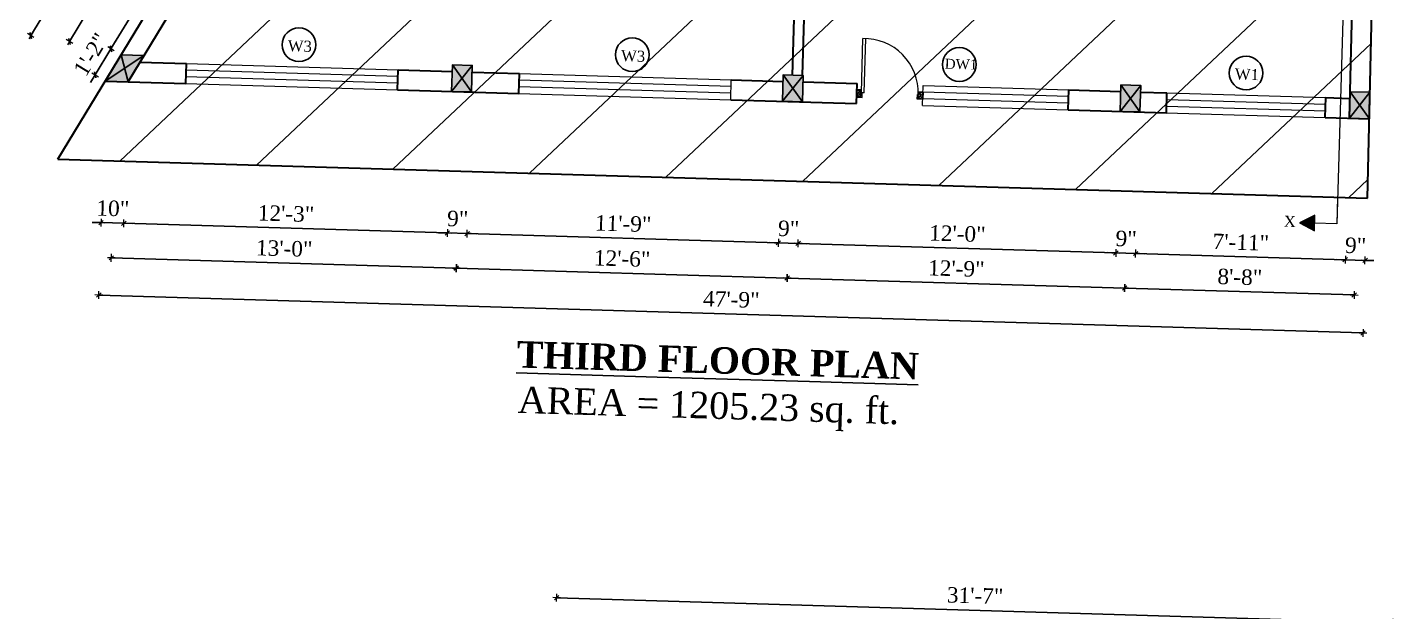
# Model space of a CAD drawing. Header units: inches. Extents: x 4069 to 291496, y -47643 to 12535.
# Drawn here: x 139209 to 139829, y -21613 to -21348 of the extents above; entities that cross this region are included whole.
import ezdxf

# ---------------------------------------------------------------- set-up
doc = ezdxf.new("R2010")
doc.units = ezdxf.units.IN
doc.header["$LTSCALE"] = 5
doc.header["$MEASUREMENT"] = 0
for name, color, linetype, lineweight in [('A-WALL', 7, 'Continuous', 9), ('Dimension', 7, 'Continuous', 18), ('DOOR', 62, 'Continuous', 0), ('Dw', 2, 'Continuous', 18)]:
    doc.layers.add(name, color=color, linetype=linetype, lineweight=lineweight)
doc.layers.add('dim line', color=7, linetype='Continuous', lineweight=15, true_color=0xfab2b2)
doc.layers.add('TEXT', color=6, linetype='Continuous')
doc.layers.add('WALL', color=7, linetype='Continuous')
doc.styles.add('ordinary', font='times.ttf')
doc.dimstyles.new('Copy of 96', dxfattribs={"dimtxt": 7, "dimasz": 4, "dimexe": 0.5, "dimexo": 0.5, "dimgap": 3, "dimtad": 1, "dimdec": 1, "dimzin": 11, "dimdsep": 46, "dimlunit": 4, "dimtxsty": 'ordinary', "dimblk": 'OBLIQUE', "dimcen": 0.09, "dimse1": 1, "dimse2": 1, "dimclrt": 6, "dimazin": 0, "dimtfac": 1, "dimtdec": 1, "dimtix": 1, "dimtmove": 2, "dimatfit": 3, "dimldrblk": 'leader', "dimfxl": 0.5, "dimfxlon": 1, "dimtolj": 1, "dimtzin": 0, "dimarcsym": 0})

# ---------------------------------------------------------------- blocks, each defined once
blk = doc.blocks.new('oblique')
at = {"color": 0, "lineweight": -2}
blk.add_line((0.25, 0.25), (-0.25, -0.25), dxfattribs=at)
at = {"layer": 'dim line', "lineweight": 9}
for p, q in [((-0.4375, 0), (0.4375, 0)), ((0, 0.4375), (0, -0.4375))]:
    blk.add_line(p, q, dxfattribs=at)
blk = doc.blocks.new('*D4087')
at = {"layer": 'A-WALL', "color": 0, "lineweight": -2, "ltscale": 50, "transparency": 16777216}
blk.add_line((139448.71, -21606.26), (139827.54, -21617.57), dxfattribs=at)
at = {"layer": 'Defpoints', "color": 0, "ltscale": 50, "transparency": 16777216}
for p in [(139827.54, -21617.57), (139446.11, -21693.29), (139824.95, -21704.6)]:
    blk.add_point(p, dxfattribs=at)
at = {"layer": 'A-WALL', "color": 0, "lineweight": -2, "ltscale": 50, "transparency": 16777216, "xscale": 4, "yscale": 4, "zscale": 4}
for p, rotation in [((139448.71, -21606.26), 178.2899854281156), ((139827.54, -21617.57), 358.2899854281156)]:
    blk.add_blockref('oblique', p, dxfattribs=dict(at, rotation=rotation))
at = {"layer": 'A-WALL', "color": 6, "ltscale": 50, "transparency": 16777216, "insert": (139638.32, -21605.35), "char_height": 7, "attachment_point": 5, "rotation": 358.28999, "style": 'ordinary'}
blk.add_mtext('\\A1;31\'-7"', dxfattribs=at)
blk = doc.blocks.new('_OBLIQUE')
at = {"color": 0, "linetype": 'ByBlock'}
blk.add_line((-0.5, -0.5), (0.5, 0.5), dxfattribs=at)
blk = doc.blocks.new('leader')
at = {"layer": 'Dimension'}
for p, q in [((0, -4.33), (0, 4.33)), ((-4.42, 0), (4.42, 0))]:
    blk.add_line(p, q, dxfattribs=at)
blk = doc.blocks.new('C1a')
at = {"color": 1, "ltscale": 5}
for p, q in [((18657.75, 4625.76), (18648.75, 4625.76)), ((18648.75, 4625.76), (18648.82, 4613.76)), ((18657.82, 4613.76), (18657.75, 4625.76)), ((18648.82, 4613.76), (18657.82, 4613.76))]:
    blk.add_line(p, q, dxfattribs=at)
blk = doc.blocks.new('c2a')
at = {"color": 1, "ltscale": 5}
for p, q in [((18091.63, 4625.76), (18084.82, 4613.76)), ((18101.98, 4625.76), (18091.63, 4625.76)), ((18095.17, 4613.76), (18101.98, 4625.76)), ((18084.82, 4613.76), (18095.17, 4613.76))]:
    blk.add_line(p, q, dxfattribs=at)
blk = doc.blocks.new('A$C27B36B59')
at = {"layer": 'DOOR'}
for p, q in [((0, 4), (0, 0)), ((2.5, 4), (0, 4)), ((0, 0), (3, 0)), ((2.5, 2.5), (2.5, 4)), ((3, 2.5), (2.5, 2.5)), ((3, 0), (3, 2.5))]:
    blk.add_line(p, q, dxfattribs=at)
for centre, radius, start, end in [((-1.4, -0.54), 4.75, 22.14107, 72.83803), ((1.34, 2.09), 1.64, 45.13802, 144.89476), ((2.21, 0.3), 2.49, 83.31492, 152.65798), ((0.13, 0.37), 2.05, 349.48753, 93.68048), ((1.96, -0.47), 2.01, 58.74475, 166.49498), ((-0.06, 0.32), 1.13, 343.54197, 86.94698), ((2.08, -0.4), 1.17, 38.28162, 160.15192)]:
    blk.add_arc(centre, radius, start, end, dxfattribs=at)
blk = doc.blocks.new('D2')
at = {"layer": 'DOOR'}
for p, q in [((74473.95, 24047.59), (74473.95, 24018.09)), ((74473.95, 24047.59), (74475.45, 24047.59)), ((74475.45, 24047.59), (74475.45, 24018.13))]:
    blk.add_line(p, q, dxfattribs=at)
blk.add_arc((74473.95, 24047.59), 29.5, 180, 272.9146, dxfattribs=at)
at = {"layer": 'DOOR', "xscale": -1, "rotation": 180}
blk.add_blockref('A$C27B36B59', (74441.95, 24050.09), dxfattribs=at)
at = {"layer": 'DOOR', "rotation": 180}
blk.add_blockref('A$C27B36B59', (74477.95, 24050.09), dxfattribs=at)
blk = doc.blocks.new('x-x')
at = {"ltscale": 5}
for points in [[(11364.03, -701.52), (11364.03, -694.51), (11357.15, -698.09)], [(11364.03, -1135.52), (11364.03, -1128.51), (11357.15, -1132.09)]]:
    blk.add_hatch(color=256, dxfattribs=at).paths.add_polyline_path(points)
for p, q in [((11364.03, -694.51), (11357.15, -698.09)), ((11364.03, -701.52), (11364.03, -694.51)), ((11357.15, -698.09), (11364.03, -701.52)), ((11374.13, -698.09), (11364.03, -698.09)), ((11374.13, -698.09), (11374.13, -1132.09)), ((11364.03, -1128.51), (11357.15, -1132.09)), ((11364.03, -1135.52), (11364.03, -1128.51)), ((11357.15, -1132.09), (11364.03, -1135.52)), ((11374.13, -1132.09), (11364.03, -1132.09))]:
    blk.add_line(p, q, dxfattribs=at)
at = {"layer": 'A-WALL', "color": 1, "ltscale": 5}
blk.add_line((11374.13, -1120.09), (11374.13, -1132.09), dxfattribs=at)
at = {"layer": 'TEXT', "style": 'ordinary'}
for p in [(11350.08, -700.97), (11350.08, -1134.1)]:
    blk.add_text('X', height=5, dxfattribs=at).set_placement(p)
blk = doc.blocks.new('*D4109')
at = {"layer": 'A-WALL', "color": 0, "lineweight": -2, "ltscale": 50, "transparency": 16777216}
blk.add_line((139810.05, -21469.23), (139706.1, -21466.12), dxfattribs=at)
at = {"layer": 'Defpoints', "color": 0, "ltscale": 50, "transparency": 16777216}
for p in [(139708.49, -21386.23), (139812.44, -21389.33), (139706.1, -21466.12)]:
    blk.add_point(p, dxfattribs=at)
at = {"layer": 'A-WALL', "color": 0, "lineweight": -2, "ltscale": 50, "transparency": 16777216, "xscale": 4, "yscale": 4, "zscale": 4}
for p, rotation in [((139706.1, -21466.12), 178.289985427954), ((139810.05, -21469.23), 358.289985427954)]:
    blk.add_blockref('oblique', p, dxfattribs=dict(at, rotation=rotation))
at = {"layer": 'A-WALL', "color": 6, "ltscale": 50, "transparency": 16777216, "insert": (139758.27, -21461.12), "char_height": 7, "attachment_point": 5, "rotation": 358.28999, "style": 'ordinary'}
blk.add_mtext('\\A1;8\'-8"', dxfattribs=at)
blk = doc.blocks.new('*D4110')
at = {"layer": 'A-WALL', "color": 0, "lineweight": -2, "ltscale": 50, "transparency": 16777216}
blk.add_line((139706.1, -21466.12), (139553.17, -21461.56), dxfattribs=at)
at = {"layer": 'Defpoints', "color": 0, "ltscale": 50, "transparency": 16777216}
for p in [(139555.55, -21381.66), (139708.49, -21386.23), (139553.17, -21461.56)]:
    blk.add_point(p, dxfattribs=at)
at = {"layer": 'A-WALL', "color": 0, "lineweight": -2, "ltscale": 50, "transparency": 16777216, "xscale": 4, "yscale": 4, "zscale": 4}
for p, rotation in [((139553.17, -21461.56), 178.2899854279592), ((139706.1, -21466.12), 358.2899854279593)]:
    blk.add_blockref('oblique', p, dxfattribs=dict(at, rotation=rotation))
at = {"layer": 'A-WALL', "color": 6, "ltscale": 50, "transparency": 16777216, "insert": (139629.83, -21457.27), "char_height": 7, "attachment_point": 5, "rotation": 358.28999, "style": 'ordinary'}
blk.add_mtext('\\A1;12\'-9"', dxfattribs=at)
blk = doc.blocks.new('*D4111')
at = {"layer": 'A-WALL', "color": 0, "lineweight": -2, "ltscale": 50, "transparency": 16777216}
blk.add_line((139553.17, -21461.56), (139403.24, -21457.08), dxfattribs=at)
at = {"layer": 'Defpoints', "color": 0, "ltscale": 50, "transparency": 16777216}
for p in [(139405.62, -21377.19), (139555.55, -21381.66), (139403.24, -21457.08)]:
    blk.add_point(p, dxfattribs=at)
at = {"layer": 'A-WALL', "color": 0, "lineweight": -2, "ltscale": 50, "transparency": 16777216, "xscale": 4, "yscale": 4, "zscale": 4}
for p, rotation in [((139403.24, -21457.08), 178.2899854279592), ((139553.17, -21461.56), 358.2899854279593)]:
    blk.add_blockref('oblique', p, dxfattribs=dict(at, rotation=rotation))
at = {"layer": 'A-WALL', "color": 6, "ltscale": 50, "transparency": 16777216, "insert": (139478.4, -21452.76), "char_height": 7, "attachment_point": 5, "rotation": 358.28999, "style": 'ordinary'}
blk.add_mtext('\\A1;12\'-6"', dxfattribs=at)
blk = doc.blocks.new('*D4112')
at = {"layer": 'A-WALL', "color": 0, "lineweight": -2, "ltscale": 50, "transparency": 16777216}
blk.add_line((139403.24, -21457.08), (139246.98, -21452.42), dxfattribs=at)
at = {"layer": 'Defpoints', "color": 0, "ltscale": 50, "transparency": 16777216}
for p in [(139249.36, -21372.52), (139405.62, -21377.19), (139246.98, -21452.42)]:
    blk.add_point(p, dxfattribs=at)
at = {"layer": 'A-WALL', "color": 0, "lineweight": -2, "ltscale": 50, "transparency": 16777216, "xscale": 4, "yscale": 4, "zscale": 4}
for p, rotation in [((139246.98, -21452.42), 178.2899854279592), ((139403.24, -21457.08), 358.2899854279593)]:
    blk.add_blockref('oblique', p, dxfattribs=dict(at, rotation=rotation))
at = {"layer": 'A-WALL', "color": 6, "ltscale": 50, "transparency": 16777216, "insert": (139325.3, -21448.19), "char_height": 7, "attachment_point": 5, "rotation": 358.28999, "style": 'ordinary'}
blk.add_mtext('\\A1;13\'-0"', dxfattribs=at)
blk = doc.blocks.new('*D4113')
at = {"layer": 'A-WALL', "color": 0, "lineweight": -2, "ltscale": 50, "transparency": 16777216}
blk.add_line((139814.04, -21486.38), (139241.3, -21469.28), dxfattribs=at)
at = {"layer": 'Defpoints', "color": 0, "ltscale": 50, "transparency": 16777216}
for p in [(139244.19, -21372.37), (139816.94, -21389.47), (139241.3, -21469.28)]:
    blk.add_point(p, dxfattribs=at)
at = {"layer": 'A-WALL', "color": 0, "lineweight": -2, "ltscale": 50, "transparency": 16777216, "xscale": 4, "yscale": 4, "zscale": 4}
for p, rotation in [((139241.3, -21469.28), 178.2899854279592), ((139814.04, -21486.38), 358.2899854279593)]:
    blk.add_blockref('oblique', p, dxfattribs=dict(at, rotation=rotation))
at = {"layer": 'A-WALL', "color": 6, "ltscale": 50, "transparency": 16777216, "insert": (139527.87, -21471.26), "char_height": 7, "attachment_point": 5, "rotation": 358.28999, "style": 'ordinary'}
blk.add_mtext('\\A1;47\'-9"', dxfattribs=at)
blk = doc.blocks.new('*D4114')
at = {"layer": 'A-WALL', "color": 0, "lineweight": -2, "ltscale": 50, "transparency": 16777216}
for p, q in [((139239.63, -21369.59), (139246.8, -21357.8)), ((139246.8, -21357.8), (139248.87, -21354.38)), ((139239.63, -21369.59), (139237.55, -21373.01))]:
    blk.add_line(p, q, dxfattribs=at)
at = {"layer": 'Defpoints', "color": 0, "ltscale": 50, "transparency": 16777216}
for p in [(139246.8, -21357.8), (139251.36, -21360.58), (139244.19, -21372.37)]:
    blk.add_point(p, dxfattribs=at)
at = {"layer": 'A-WALL', "color": 0, "lineweight": -2, "ltscale": 50, "transparency": 16777216, "xscale": 4, "yscale": 4, "zscale": 4}
for p, rotation in [((139246.8, -21357.8), 238.701470922219), ((139239.63, -21369.59), 58.70147092221897)]:
    blk.add_blockref('oblique', p, dxfattribs=dict(at, rotation=rotation))
at = {"layer": 'A-WALL', "color": 6, "ltscale": 50, "transparency": 16777216, "insert": (139237.66, -21360.32), "char_height": 7, "attachment_point": 5, "rotation": 58.70147, "style": 'ordinary'}
blk.add_mtext('\\A1;1\'-2"', dxfattribs=at)
blk = doc.blocks.new('*D4115')
at = {"layer": 'A-WALL', "color": 0, "lineweight": -2, "ltscale": 50, "transparency": 16777216}
blk.add_line((139246.8, -21357.8), (139317.89, -21240.87), dxfattribs=at)
at = {"layer": 'Defpoints', "color": 0, "ltscale": 50, "transparency": 16777216}
for p in [(139317.89, -21240.87), (139322.45, -21243.65), (139251.36, -21360.58)]:
    blk.add_point(p, dxfattribs=at)
at = {"layer": 'A-WALL', "color": 0, "lineweight": -2, "ltscale": 50, "transparency": 16777216, "xscale": 4, "yscale": 4, "zscale": 4}
for p, rotation in [((139317.89, -21240.87), 58.70147092250749), ((139246.8, -21357.8), 238.7014709225075)]:
    blk.add_blockref('oblique', p, dxfattribs=dict(at, rotation=rotation))
at = {"layer": 'A-WALL', "color": 6, "ltscale": 50, "transparency": 16777216, "insert": (139276.74, -21295.93), "char_height": 7, "attachment_point": 5, "rotation": 58.70147, "style": 'ordinary'}
blk.add_mtext('\\A1;11\'-5"', dxfattribs=at)
blk = doc.blocks.new('*D4120')
at = {"layer": 'A-WALL', "color": 0, "lineweight": -2, "ltscale": 50, "transparency": 16777216}
blk.add_line((139306.25, -21225.72), (139227.99, -21354.45), dxfattribs=at)
at = {"layer": 'Defpoints', "color": 0, "ltscale": 50, "transparency": 16777216}
for p in [(139326.04, -21237.75), (139227.99, -21354.45), (139247.78, -21366.47)]:
    blk.add_point(p, dxfattribs=at)
at = {"layer": 'A-WALL', "color": 0, "lineweight": -2, "ltscale": 50, "transparency": 16777216, "xscale": 4, "yscale": 4, "zscale": 4}
for p, rotation in [((139306.25, -21225.72), 58.70147092250745), ((139227.99, -21354.45), 238.7014709225075)]:
    blk.add_blockref('oblique', p, dxfattribs=dict(at, rotation=rotation))
at = {"layer": 'A-WALL', "color": 6, "ltscale": 50, "transparency": 16777216, "insert": (139261.51, -21286.67), "char_height": 7, "attachment_point": 5, "rotation": 58.70147, "style": 'ordinary'}
blk.add_mtext('\\A1;12\'-7"', dxfattribs=at)
blk = doc.blocks.new('*D4121')
at = {"layer": 'A-WALL', "color": 0, "lineweight": -2, "ltscale": 50, "transparency": 16777216}
blk.add_line((139210.42, -21351.83), (139412.34, -21019.71), dxfattribs=at)
at = {"layer": 'Defpoints', "color": 0, "ltscale": 50, "transparency": 16777216}
for p in [(139412.34, -21019.71), (139446.11, -21040.25), (139244.19, -21372.37)]:
    blk.add_point(p, dxfattribs=at)
at = {"layer": 'A-WALL', "color": 0, "lineweight": -2, "ltscale": 50, "transparency": 16777216, "xscale": 4, "yscale": 4, "zscale": 4}
for p, rotation in [((139412.34, -21019.71), 58.701470922218), ((139210.42, -21351.83), 238.701470922218)]:
    blk.add_blockref('oblique', p, dxfattribs=dict(at, rotation=rotation))
at = {"layer": 'A-WALL', "color": 6, "ltscale": 50, "transparency": 16777216, "insert": (139305.77, -21182.36), "char_height": 7, "attachment_point": 5, "rotation": 58.70147, "style": 'ordinary'}
blk.add_mtext('\\A1;32\'-5"', dxfattribs=at)
blk = doc.blocks.new('*D4100')
at = {"layer": 'A-WALL', "color": 0, "lineweight": -2, "ltscale": 50, "transparency": 16777216}
for p, q in [((139242.28, -21436.47), (139238.28, -21436.35)), ((139242.28, -21436.47), (139252.62, -21436.78)), ((139252.62, -21436.78), (139256.62, -21436.9))]:
    blk.add_line(p, q, dxfattribs=at)
at = {"layer": 'Defpoints', "color": 0, "ltscale": 50, "transparency": 16777216}
for p in [(139244.19, -21372.37), (139254.54, -21372.68), (139252.62, -21436.78)]:
    blk.add_point(p, dxfattribs=at)
at = {"layer": 'A-WALL', "color": 0, "lineweight": -2, "ltscale": 50, "transparency": 16777216, "xscale": 4, "yscale": 4, "zscale": 4}
for p, rotation in [((139242.28, -21436.47), 358.2899854279593), ((139252.62, -21436.78), 178.2899854279592)]:
    blk.add_blockref('oblique', p, dxfattribs=dict(at, rotation=rotation))
at = {"layer": 'A-WALL', "color": 6, "ltscale": 50, "transparency": 16777216, "insert": (139247.65, -21430.06), "char_height": 7, "attachment_point": 5, "rotation": 358.28999, "style": 'ordinary'}
blk.add_mtext('\\A1;10"', dxfattribs=at)
blk = doc.blocks.new('*D4101')
at = {"layer": 'A-WALL', "color": 0, "lineweight": -2, "ltscale": 50, "transparency": 16777216}
blk.add_line((139252.62, -21436.78), (139399.21, -21441.15), dxfattribs=at)
at = {"layer": 'Defpoints', "color": 0, "ltscale": 50, "transparency": 16777216}
for p in [(139254.54, -21372.68), (139401.12, -21377.05), (139399.21, -21441.15)]:
    blk.add_point(p, dxfattribs=at)
at = {"layer": 'A-WALL', "color": 0, "lineweight": -2, "ltscale": 50, "transparency": 16777216, "xscale": 4, "yscale": 4, "zscale": 4}
for p, rotation in [((139252.62, -21436.78), 178.2899854279592), ((139399.21, -21441.15), 358.2899854279593)]:
    blk.add_blockref('oblique', p, dxfattribs=dict(at, rotation=rotation))
at = {"layer": 'A-WALL', "color": 6, "ltscale": 50, "transparency": 16777216, "insert": (139326.11, -21432.41), "char_height": 7, "attachment_point": 5, "rotation": 358.28999, "style": 'ordinary'}
blk.add_mtext('\\A1;12\'-3"', dxfattribs=at)
blk = doc.blocks.new('*D4102')
at = {"layer": 'A-WALL', "color": 0, "lineweight": -2, "ltscale": 50, "transparency": 16777216}
for p, q in [((139399.21, -21441.15), (139395.21, -21441.03)), ((139399.21, -21441.15), (139408.2, -21441.42)), ((139408.2, -21441.42), (139412.2, -21441.54))]:
    blk.add_line(p, q, dxfattribs=at)
at = {"layer": 'Defpoints', "color": 0, "ltscale": 50, "transparency": 16777216}
for p in [(139401.12, -21377.05), (139410.12, -21377.32), (139408.2, -21441.42)]:
    blk.add_point(p, dxfattribs=at)
at = {"layer": 'A-WALL', "color": 0, "lineweight": -2, "ltscale": 50, "transparency": 16777216, "xscale": 4, "yscale": 4, "zscale": 4}
for p, rotation in [((139399.21, -21441.15), 358.2899854279593), ((139408.2, -21441.42), 178.2899854279592)]:
    blk.add_blockref('oblique', p, dxfattribs=dict(at, rotation=rotation))
at = {"layer": 'A-WALL', "color": 6, "ltscale": 50, "transparency": 16777216, "insert": (139403.9, -21434.72), "char_height": 7, "attachment_point": 5, "rotation": 358.28999, "style": 'ordinary'}
blk.add_mtext('\\A1;9"', dxfattribs=at)
blk = doc.blocks.new('*D4103')
at = {"layer": 'A-WALL', "color": 0, "lineweight": -2, "ltscale": 50, "transparency": 16777216}
blk.add_line((139408.2, -21441.42), (139549.14, -21445.63), dxfattribs=at)
at = {"layer": 'Defpoints', "color": 0, "ltscale": 50, "transparency": 16777216}
for p in [(139410.12, -21377.32), (139551.06, -21381.53), (139549.14, -21445.63)]:
    blk.add_point(p, dxfattribs=at)
at = {"layer": 'A-WALL', "color": 0, "lineweight": -2, "ltscale": 50, "transparency": 16777216, "xscale": 4, "yscale": 4, "zscale": 4}
for p, rotation in [((139408.2, -21441.42), 178.2899854279592), ((139549.14, -21445.63), 358.2899854279593)]:
    blk.add_blockref('oblique', p, dxfattribs=dict(at, rotation=rotation))
at = {"layer": 'A-WALL', "color": 6, "ltscale": 50, "transparency": 16777216, "insert": (139478.87, -21436.96), "char_height": 7, "attachment_point": 5, "rotation": 358.28999, "style": 'ordinary'}
blk.add_mtext('\\A1;11\'-9"', dxfattribs=at)
blk = doc.blocks.new('*D4104')
at = {"layer": 'A-WALL', "color": 0, "lineweight": -2, "ltscale": 50, "transparency": 16777216}
for p, q in [((139549.14, -21445.63), (139545.14, -21445.51)), ((139549.14, -21445.63), (139558.14, -21445.9)), ((139558.14, -21445.9), (139562.14, -21446.02))]:
    blk.add_line(p, q, dxfattribs=at)
at = {"layer": 'Defpoints', "color": 0, "ltscale": 50, "transparency": 16777216}
for p in [(139551.06, -21381.53), (139560.05, -21381.8), (139558.14, -21445.9)]:
    blk.add_point(p, dxfattribs=at)
at = {"layer": 'A-WALL', "color": 0, "lineweight": -2, "ltscale": 50, "transparency": 16777216, "xscale": 4, "yscale": 4, "zscale": 4}
for p, rotation in [((139549.14, -21445.63), 358.2899854279593), ((139558.14, -21445.9), 178.2899854279592)]:
    blk.add_blockref('oblique', p, dxfattribs=dict(at, rotation=rotation))
at = {"layer": 'A-WALL', "color": 6, "ltscale": 50, "transparency": 16777216, "insert": (139553.84, -21439.19), "char_height": 7, "attachment_point": 5, "rotation": 358.28999, "style": 'ordinary'}
blk.add_mtext('\\A1;9"', dxfattribs=at)
blk = doc.blocks.new('*D4105')
at = {"layer": 'A-WALL', "color": 0, "lineweight": -2, "ltscale": 50, "transparency": 16777216}
blk.add_line((139558.14, -21445.9), (139702.07, -21450.19), dxfattribs=at)
at = {"layer": 'Defpoints', "color": 0, "ltscale": 50, "transparency": 16777216}
for p in [(139560.05, -21381.8), (139703.99, -21386.1), (139702.07, -21450.19)]:
    blk.add_point(p, dxfattribs=at)
at = {"layer": 'A-WALL', "color": 0, "lineweight": -2, "ltscale": 50, "transparency": 16777216, "xscale": 4, "yscale": 4, "zscale": 4}
for p, rotation in [((139558.14, -21445.9), 178.2899854279592), ((139702.07, -21450.19), 358.2899854279593)]:
    blk.add_blockref('oblique', p, dxfattribs=dict(at, rotation=rotation))
at = {"layer": 'A-WALL', "color": 6, "ltscale": 50, "transparency": 16777216, "insert": (139630.3, -21441.49), "char_height": 7, "attachment_point": 5, "rotation": 358.28999, "style": 'ordinary'}
blk.add_mtext('\\A1;12\'-0"', dxfattribs=at)
blk = doc.blocks.new('*D4106')
at = {"layer": 'A-WALL', "color": 0, "lineweight": -2, "ltscale": 50, "transparency": 16777216}
for p, q in [((139702.07, -21450.19), (139698.08, -21450.07)), ((139702.07, -21450.19), (139711.07, -21450.46)), ((139711.07, -21450.46), (139715.07, -21450.58))]:
    blk.add_line(p, q, dxfattribs=at)
at = {"layer": 'Defpoints', "color": 0, "ltscale": 50, "transparency": 16777216}
for p in [(139703.99, -21386.1), (139712.98, -21386.36), (139711.07, -21450.46)]:
    blk.add_point(p, dxfattribs=at)
at = {"layer": 'A-WALL', "color": 0, "lineweight": -2, "ltscale": 50, "transparency": 16777216, "xscale": 4, "yscale": 4, "zscale": 4}
for p, rotation in [((139702.07, -21450.19), 358.2899854279593), ((139711.07, -21450.46), 178.2899854279592)]:
    blk.add_blockref('oblique', p, dxfattribs=dict(at, rotation=rotation))
at = {"layer": 'A-WALL', "color": 6, "ltscale": 50, "transparency": 16777216, "insert": (139706.77, -21443.76), "char_height": 7, "attachment_point": 5, "rotation": 358.28999, "style": 'ordinary'}
blk.add_mtext('\\A1;9"', dxfattribs=at)
blk = doc.blocks.new('*D4107')
at = {"layer": 'A-WALL', "color": 0, "lineweight": -2, "ltscale": 50, "transparency": 16777216}
blk.add_line((139711.07, -21450.46), (139806.03, -21453.3), dxfattribs=at)
at = {"layer": 'Defpoints', "color": 0, "ltscale": 50, "transparency": 16777216}
for p in [(139712.98, -21386.36), (139807.94, -21389.2), (139806.03, -21453.3)]:
    blk.add_point(p, dxfattribs=at)
at = {"layer": 'A-WALL', "color": 0, "lineweight": -2, "ltscale": 50, "transparency": 16777216, "xscale": 4, "yscale": 4, "zscale": 4}
for p, rotation in [((139711.07, -21450.46), 178.2899854279592), ((139806.03, -21453.3), 358.2899854279593)]:
    blk.add_blockref('oblique', p, dxfattribs=dict(at, rotation=rotation))
at = {"layer": 'A-WALL', "color": 6, "ltscale": 50, "transparency": 16777216, "insert": (139758.74, -21445.31), "char_height": 7, "attachment_point": 5, "rotation": 358.28999, "style": 'ordinary'}
blk.add_mtext('\\A1;7\'-11"', dxfattribs=at)
blk = doc.blocks.new('*D4108')
at = {"layer": 'A-WALL', "color": 0, "lineweight": -2, "ltscale": 50, "transparency": 16777216}
for p, q in [((139806.03, -21453.3), (139802.03, -21453.18)), ((139806.03, -21453.3), (139815.02, -21453.57)), ((139815.02, -21453.57), (139819.02, -21453.69))]:
    blk.add_line(p, q, dxfattribs=at)
at = {"layer": 'Defpoints', "color": 0, "ltscale": 50, "transparency": 16777216}
for p in [(139807.94, -21389.2), (139816.94, -21389.47), (139815.02, -21453.57)]:
    blk.add_point(p, dxfattribs=at)
at = {"layer": 'A-WALL', "color": 0, "lineweight": -2, "ltscale": 50, "transparency": 16777216, "xscale": 4, "yscale": 4, "zscale": 4}
for p, rotation in [((139806.03, -21453.3), 358.2899854279593), ((139815.02, -21453.57), 178.2899854279592)]:
    blk.add_blockref('oblique', p, dxfattribs=dict(at, rotation=rotation))
at = {"layer": 'A-WALL', "color": 6, "ltscale": 50, "transparency": 16777216, "insert": (139810.72, -21446.86), "char_height": 7, "attachment_point": 5, "rotation": 358.28999, "style": 'ordinary'}
blk.add_mtext('\\A1;9"', dxfattribs=at)

msp = doc.modelspace()

# ---------------------------------------------------------------- hatches: boundary and pattern name
at = {"layer": 'WALL', "linetype": 'ByBlock', "ltscale": 5, "true_color": 0xf8991e}
h = msp.add_hatch(dxfattribs=at)
h.set_pattern_fill('ANSI31', color=30, scale=350, angle=-1.71001457)
h.set_pattern_definition([(43.29, (132890.38, -17903.716), (-29.99899, 31.8453), [])])
h.paths.add_polyline_path([(139222.6859, -21407.74277), (139467.62073, -21004.87244), (139825.90908, -21015.56887), (139816.08424, -21425.45823)])
h = msp.add_hatch(color=30, dxfattribs=at)
h.dxf.hatch_style = 1
h.paths.add_polyline_path([(139252.94931, -21366.62755), (139254.53742, -21372.67763), (139261.70624, -21360.8863)])
h.paths.add_polyline_path([(139252.94931, -21366.62755), (139261.70624, -21360.8863), (139251.36119, -21360.57746)])
h.paths.add_polyline_path([(139251.36119, -21360.57746), (139244.19237, -21372.36879), (139252.94931, -21366.62755)])
h.paths.add_polyline_path([(139252.94931, -21366.62755), (139244.19237, -21372.36879), (139254.53742, -21372.67763)])
h = msp.add_hatch(color=30, dxfattribs=at)
h.dxf.hatch_style = 1
h.paths.add_polyline_path([(139405.79941, -21371.19077), (139401.12237, -21377.05381), (139410.11836, -21377.32238)])
h.paths.add_polyline_path([(139410.11836, -21377.32238), (139410.47645, -21365.32773), (139405.79941, -21371.19077)])
h.paths.add_polyline_path([(139405.79941, -21371.19077), (139410.47645, -21365.32773), (139401.48046, -21365.05916)])
h.paths.add_polyline_path([(139401.48046, -21365.05916), (139401.12237, -21377.05381), (139405.79941, -21371.19077)])
h = msp.add_hatch(color=30, dxfattribs=at)
h.dxf.hatch_style = 1
h.paths.add_polyline_path([(139555.73261, -21375.66691), (139551.05556, -21381.52996), (139560.05156, -21381.79853)])
h.paths.add_polyline_path([(139560.05156, -21381.79853), (139560.40965, -21369.80387), (139555.73261, -21375.66691)])
h.paths.add_polyline_path([(139555.73261, -21375.66691), (139560.40965, -21369.80387), (139551.41366, -21369.5353)])
h.paths.add_polyline_path([(139551.41366, -21369.5353), (139551.05556, -21381.52996), (139555.73261, -21375.66691)])
h = msp.add_hatch(color=30, dxfattribs=at)
h.dxf.hatch_style = 1
h.paths.add_polyline_path([(139708.66447, -21380.23258), (139703.98743, -21386.09562), (139712.98342, -21386.36419)])
h.paths.add_polyline_path([(139712.98342, -21386.36419), (139713.34151, -21374.36954), (139708.66447, -21380.23258)])
h.paths.add_polyline_path([(139708.66447, -21380.23258), (139713.34151, -21374.36954), (139704.34552, -21374.10097)])
h.paths.add_polyline_path([(139704.34552, -21374.10097), (139703.98743, -21386.09562), (139708.66447, -21380.23258)])
h = msp.add_hatch(color=30, dxfattribs=at)
h.dxf.hatch_style = 1
h.paths.add_polyline_path([(139816.93719, -21389.46765), (139812.58127, -21383.33494), (139807.94103, -21389.19908)])
h.paths.add_polyline_path([(139816.93719, -21389.46765), (139817.22151, -21377.4708), (139812.58127, -21383.33494)])
h.paths.add_polyline_path([(139817.22151, -21377.4708), (139808.22534, -21377.20222), (139812.58127, -21383.33494)])
h.paths.add_polyline_path([(139812.58127, -21383.33494), (139808.22534, -21377.20222), (139807.94103, -21389.19908)])

# ---------------------------------------------------------------- linework, layer by layer
at = {"color": 1, "ltscale": 5}
for p, q in [((139244.19237, -21372.36879), (139261.70624, -21360.8863)), ((139254.53742, -21372.67763), (139251.36119, -21360.57746)), ((139401.12237, -21377.05381), (139410.47645, -21365.32773)), ((139410.11836, -21377.32238), (139401.48046, -21365.05916)), ((139551.05556, -21381.52996), (139560.40965, -21369.80387)), ((139560.05156, -21381.79853), (139551.41366, -21369.5353)), ((139703.98743, -21386.09562), (139713.34151, -21374.36954)), ((139712.98342, -21386.36419), (139704.34552, -21374.10097)), ((139807.94103, -21389.19908), (139817.22151, -21377.4708)), ((139816.93719, -21389.46765), (139808.22534, -21377.20222))]:
    msp.add_line(p, q, dxfattribs=at)
at = {"layer": 'A-WALL', "lineweight": 30}
for p, q in [((139222.6859, -21407.74277), (139467.62073, -21004.87244)), ((139254.53742, -21372.67763), (139339.96591, -21232.16432)), ((139807.94103, -21389.19908), (139811.32915, -21246.23652)), ((139816.08424, -21425.45823), (139820.32531, -21246.50509)), ((139559.02938, -21250.70964), (139555.4783, -21369.65665)), ((139563.52737, -21250.84393), (139559.9763, -21369.79093)), ((139259.91404, -21363.83414), (139280.94468, -21364.46199)), ((139280.67611, -21373.45798), (139280.94468, -21364.46199)), ((139376.63336, -21376.32271), (139376.90193, -21367.32672)), ((139376.90193, -21367.32672), (139401.39093, -21368.05782)), ((139410.38693, -21368.32639), (139431.87744, -21368.96797)), ((139431.60887, -21377.96397), (139431.87744, -21368.96797)), ((139244.19237, -21372.36879), (139280.67611, -21373.45798)), ((139376.63336, -21376.32271), (139431.60887, -21377.96397)), ((139527.83468, -21371.83271), (139551.32413, -21372.53397)), ((139560.32012, -21372.80253), (139584.8093, -21373.53364)), ((139584.54073, -21382.52963), (139584.8093, -21373.53364)), ((139680.49798, -21385.39436), (139680.76655, -21376.39837)), ((139680.76655, -21376.39837), (139704.256, -21377.09963)), ((139713.25199, -21377.3682), (139725.24673, -21377.72629)), ((139724.97816, -21386.72229), (139725.24673, -21377.72629)), ((139527.56611, -21380.8287), (139584.54073, -21382.52963)), ((139796.9461, -21388.87084), (139797.21466, -21379.87484)), ((139797.21466, -21379.87484), (139808.15295, -21380.25712)), ((139680.49798, -21385.39436), (139724.97816, -21386.72229)), ((139796.9461, -21388.87084), (139816.93719, -21389.46765)), ((139222.6859, -21407.74277), (139816.08424, -21425.45823))]:
    msp.add_line(p, q, dxfattribs=at)
at = {"layer": 'Dw', "color": 3}
for p, q in [((139280.94468, -21364.46199), (139376.90193, -21367.32672)), ((139376.72288, -21373.32405), (139280.76564, -21370.45932)), ((139376.81241, -21370.32539), (139280.85516, -21367.46065)), ((139431.87744, -21368.96797), (139527.83468, -21371.83271)), ((139280.67611, -21373.45798), (139376.63336, -21376.32271)), ((139431.60887, -21377.96397), (139527.56611, -21380.8287)), ((139527.65564, -21377.83003), (139431.69839, -21374.9653)), ((139527.74516, -21374.83137), (139431.78791, -21371.96664)), ((139527.56611, -21380.8287), (139527.83468, -21371.83271)), ((139614.52737, -21383.42486), (139614.79594, -21374.42887)), ((139680.67702, -21379.39704), (139614.70642, -21377.42753)), ((139614.79594, -21374.42887), (139680.76655, -21376.39837)), ((139725.24673, -21377.72629), (139797.21466, -21379.87484)), ((139614.52737, -21383.42486), (139680.49798, -21385.39436)), ((139680.5875, -21382.3957), (139614.61689, -21380.4262)), ((139725.0448, -21383.72282), (139797.01273, -21385.87137)), ((139725.13432, -21380.72416), (139797.10226, -21382.87271)), ((139725.13432, -21380.72416), (139797.10226, -21382.87271)), ((139724.95527, -21386.7216), (139796.92321, -21388.87015))]:
    msp.add_line(p, q, dxfattribs=at)
at = {"layer": 'TEXT'}
for centre in [(139331.96832, -21355.95629), (139482.98018, -21360.46464), (139631.14178, -21364.88789), (139761.08345, -21368.7672)]:
    msp.add_circle(centre, 7.64038, dxfattribs=at)
at = {"layer": 'WALL', "color": 2, "linetype": 'ByBlock', "ltscale": 5}
for points in [[(139244.19237, -21372.36879), (139254.53742, -21372.67763), (139261.70624, -21360.8863), (139251.36119, -21360.57746)], [(139401.12237, -21377.05381), (139410.11836, -21377.32238), (139410.47645, -21365.32773), (139401.48046, -21365.05916)], [(139551.05556, -21381.52996), (139560.05156, -21381.79853), (139560.40965, -21369.80387), (139551.41366, -21369.5353)], [(139703.98743, -21386.09562), (139712.98342, -21386.36419), (139713.34151, -21374.36954), (139704.34552, -21374.10097)], [(139808.22534, -21377.20222), (139807.94103, -21389.19908), (139816.93719, -21389.46765), (139817.22151, -21377.4708)]]:
    msp.add_lwpolyline(points, close=True, dxfattribs=at)

# ---------------------------------------------------------------- block references
at = {"layer": 'A-WALL', "color": 1, "rotation": 358.2899854279544}
msp.add_blockref('x-x', (128466.94215, -19966.04811), dxfattribs=at)
at = {"layer": 'WALL', "color": 2, "linetype": 'ByBlock', "xscale": 0.8332999999984168, "yscale": 0.8333000000002357, "zscale": 0.8333, "rotation": 178.2899854279543}
msp.add_blockref('D2', (202217.50382, -3199.68779), dxfattribs=at)
at = {"layer": 'WALL', "color": 2, "linetype": 'ByBlock', "ltscale": 5, "rotation": 358.2899854279544}
for name in ['c2a', 'C1a']:
    msp.add_blockref(name, (121029.74808, -25444.40501), dxfattribs=at)

# ---------------------------------------------------------------- texts
at = {"layer": 'TEXT', "style": 'ordinary'}
for s, height, p in [('W3', 5, (139326.84613, -21358.86886)), ('W3', 5, (139477.85799, -21363.3772)), ('DW1', 4.5, (139624.52157, -21366.76289)), ('W1', 5, (139755.96126, -21371.67977))]:
    msp.add_text(s, height=height, rotation=358.29037351, dxfattribs=at).set_placement(p)
at = {"layer": 'TEXT', "char_height": 12, "width": 219.8150831, "attachment_point": 8, "rotation": 358.28959735, "style": 'ordinary'}
for s, insert in [('{\\fTimes New Roman|b1|i0|c0|p18;\\LTHIRD FLOOR PLAN}', (139521.54463, -21504.95176)), ('AREA = 1205.23 sq. ft.', (139517.23809, -21529.07474))]:
    msp.add_mtext(s, dxfattribs=dict(at, insert=insert))

# ---------------------------------------------------------------- dimensions: what is measured, and where the dimension line sits
at = {"layer": 'A-WALL', "ltscale": 50}
for p1, p2, distance, picture, middle in [((139244.19237, -21372.36879), (139446.11425, -21040.24642), 39.52759, '*D4121', (139305.77227, -21182.36494)), ((139244.19237, -21372.36879), (139251.36119, -21360.57746), 5.34192, '*D4114', (139237.65819, -21360.32128)), ((139812.43911, -21389.33337), (139708.48542, -21386.22991), 79.92751, '*D4109', (139758.27293, -21461.11592))]:
    dim = msp.add_aligned_dim(p1=p1, p2=p2, distance=distance, dimstyle='Copy of 96', override={"dimdec": 0, "dimblk": 'oblique', "dimtdec": 0, "dimarcsym": 1}, dxfattribs=at)
    dim.commit()
    dim.dimension.update_dxf_attribs({"geometry": picture, "text_midpoint": middle})
for base, p1, p2, angle, picture, middle in [((139227.995, -21354.44631), (139326.03645, -21237.75114), (139247.77678, -21366.47312), 58.70147092, '*D4120', (139261.51039, -21286.67188)), ((139317.88751, -21240.87169), (139251.36119, -21360.57746), (139322.45203, -21243.64681), 238.70147092, '*D4115', (139276.73627, -21295.92883)), ((139252.62381, -21436.77592), (139244.19237, -21372.36879), (139254.53742, -21372.67763), 358.28998543, '*D4100', (139247.64706, -21430.06386)), ((139241.29921, -21469.27833), (139816.93719, -21389.46765), (139244.19237, -21372.36879), 358.28998543, '*D4113', (139527.86769, -21471.26003)), ((139246.97978, -21452.41513), (139405.62036, -21377.1881), (139249.36489, -21372.52321), 358.28998543, '*D4112', (139325.30329, -21448.18993)), ((139399.20876, -21441.1521), (139254.53742, -21372.67763), (139401.12237, -21377.05381), 358.28998543, '*D4101', (139326.11206, -21432.40637)), ((139408.20475, -21441.42067), (139401.12237, -21377.05381), (139410.11836, -21377.32238), 358.28998543, '*D4102', (139403.90283, -21434.71866)), ((139403.23525, -21457.08002), (139555.55356, -21381.66424), (139405.62036, -21377.1881), 358.28998543, '*D4111', (139478.39762, -21452.76045)), ((139549.14196, -21445.62825), (139410.11836, -21377.32238), (139551.05556, -21381.52996), 358.28998543, '*D4103', (139478.86943, -21436.95673)), ((139558.13795, -21445.89682), (139551.05556, -21381.52996), (139560.05156, -21381.79853), 358.28998543, '*D4104', (139553.83603, -21439.1948)), ((139553.16845, -21461.55616), (139708.48542, -21386.22991), (139555.55356, -21381.66424), 358.28998543, '*D4110', (139629.83045, -21457.27126)), ((139702.07382, -21450.19391), (139560.05156, -21381.79853), (139703.98743, -21386.09562), 358.28998543, '*D4105', (139630.30166, -21441.48772)), ((139711.06981, -21450.46248), (139703.98743, -21386.09562), (139712.98342, -21386.36419), 358.28998543, '*D4106', (139706.76789, -21443.76047)), ((139806.02742, -21453.29737), (139712.98342, -21386.36419), (139807.94103, -21389.19908), 358.28998543, '*D4107', (139758.74469, -21445.3122)), ((139815.02358, -21453.56594), (139807.94103, -21389.19908), (139816.93719, -21389.46765), 358.28998543, '*D4108', (139810.72158, -21446.86393)), ((139827.5436, -21617.5714), (139446.11425, -21693.28873), (139824.94547, -21704.59845), 358.28998543, '*D4087', (139638.32406, -21605.34881))]:
    dim = msp.add_linear_dim(base=base, p1=p1, p2=p2, angle=angle, dimstyle='Copy of 96', override={"dimdec": 0, "dimblk": 'oblique', "dimtdec": 0, "dimarcsym": 1}, dxfattribs=at)
    dim.commit()
    dim.dimension.update_dxf_attribs({"geometry": picture, "text_midpoint": middle})

doc.saveas('drawing.dxf')
